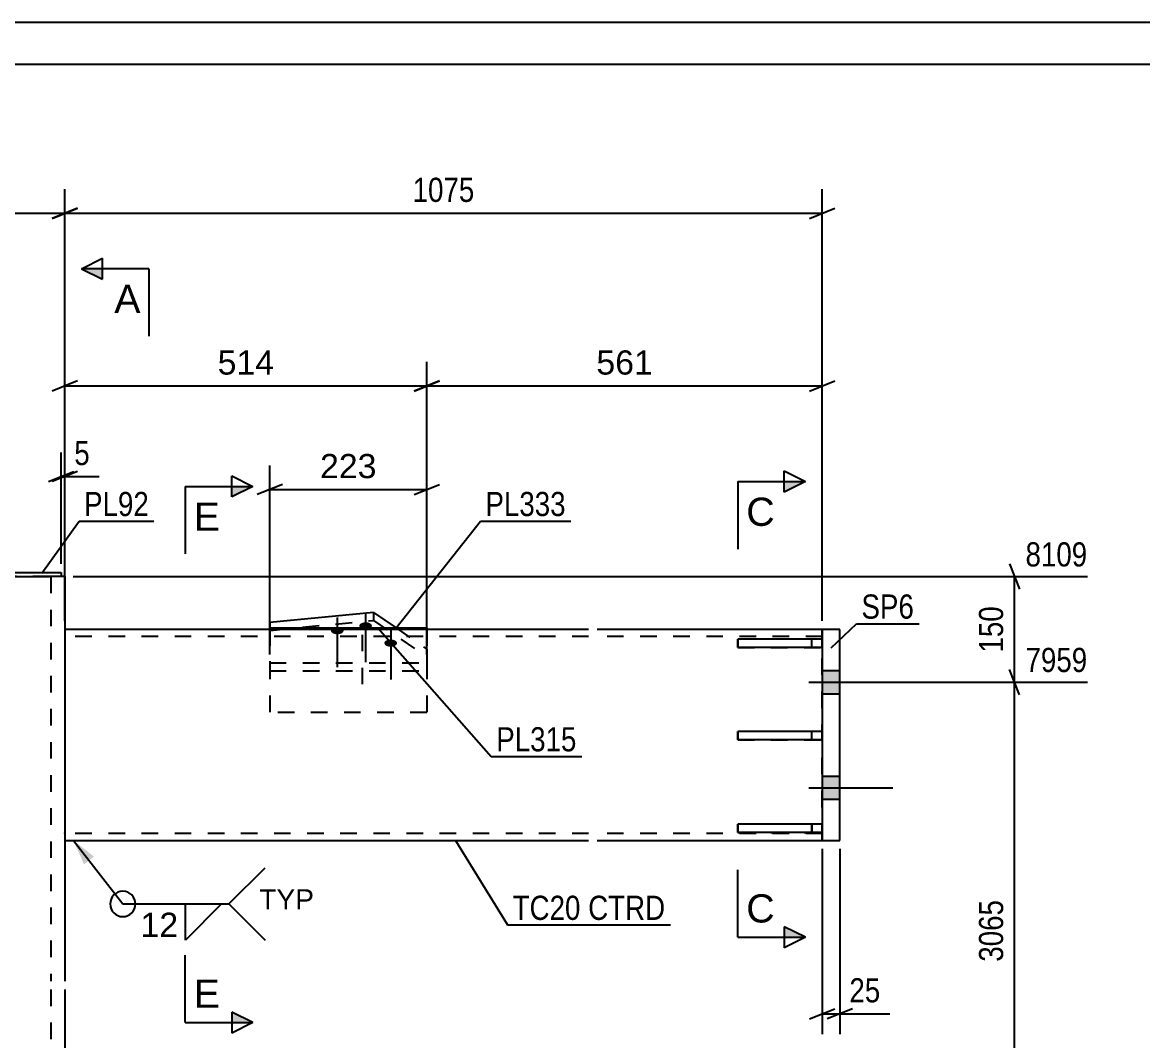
# Model space of a CAD drawing. Header units: millimetres. Extents: x -162 to 432, y -197 to 223.
# Drawn here: x 15.8 to 148.4, y 102.5 to 223.1 of the extents above; entities that cross this region are included whole.
import ezdxf

# ---------------------------------------------------------------- set-up
doc = ezdxf.new("R2010")
doc.units = ezdxf.units.MM
doc.linetypes.add('DXK_LINE_DOT2', pattern=[3.9198, 1.9599, -1.9599])
doc.linetypes.add('DXK_LINE_DOT3', pattern=[5.9187, 2.979, -0.9799, 0.9799, -0.9799])
doc.styles.add('Arial', font='ARIAL.TTF', dxfattribs={"height": 0.2})
doc.styles.add('Arial Narrow', font='ARIALN.TTF', dxfattribs={"height": 0.2})

# ---------------------------------------------------------------- blocks, each defined once
blk = doc.blocks.new('Unknown-284927994-1134')
at = {"color": 5, "linetype": 'Continuous'}
for p, q in [((432.12, 223.11), (-161.88, 223.11)), ((427.12, 218.11), (-156.88, 218.11))]:
    blk.add_line(p, q, dxfattribs=at)
blk = doc.blocks.new('Part-284927994-1838 - 1824')
at = {"linetype": 'Continuous'}
blk.add_hatch(color=2, dxfattribs=at).paths.add_polyline_path([(0, 29.23), (-0.8, 30.63), (0.8, 30.63)])
at = {"color": 7, "linetype": 'DXK_LINE_DOT3'}
for p, q in [((0, 109.56), (0, 167.47)), ((0, 30.17), (0, 108.56)), ((0, -10), (0, 29.17))]:
    blk.add_line(p, q, dxfattribs=at)
at = {"color": 2, "linetype": 'Continuous'}
for p, q in [((-20.83, 157.47), (-20.83, 109.56)), ((-20.83, 157.47), (-20.42, 157.47)), ((-19.02, 157.47), (19.02, 157.47)), ((20.83, 157.47), (20.42, 157.47)), ((20.83, 157.47), (20.83, 109.56)), ((-20.83, 108.56), (-20.83, 30.17)), ((20.83, 108.56), (20.83, 30.17)), ((0, 29.23), (-0.8, 30.63)), ((-0.8, 30.63), (0.8, 30.63)), ((0.8, 30.63), (0, 29.23)), ((-20.83, 29.17), (-20.83, 12.5)), ((20.83, 29.17), (20.83, 12.5))]:
    blk.add_line(p, q, dxfattribs=at)
at = {"color": 7, "linetype": 'DXK_LINE_DOT2'}
for p, q in [((-19.04, 157.47), (-20.42, 157.47)), ((-19.02, 157.47), (-19.86, 157.47)), ((-19.17, 157.47), (-19.17, 109.56)), ((-19.04, 157.47), (-19.02, 157.47)), ((20.42, 157.47), (18.68, 157.47)), ((19.17, 157.47), (19.17, 109.56)), ((-19.17, 108.56), (-19.17, 30.17)), ((19.17, 108.56), (19.17, 30.17)), ((-19.17, 29.17), (-19.17, 0)), ((19.17, 29.17), (19.17, 0)), ((-20.83, 12.5), (-20.83, 0)), ((20.83, 12.5), (20.83, 0)), ((-20.83, 0), (20.83, 0))]:
    blk.add_line(p, q, dxfattribs=at)
at = {"color": 2, "linetype": 'Continuous'}
blk.add_circle((0, 30.13), 1, dxfattribs=at)
blk = doc.blocks.new('Bolt-284927994-1840 - 1824')
at = {"linetype": 'Continuous'}
for points in [[(110.5, 146.35), (110.5, 143.6), (112.59, 143.6), (112.59, 146.35)], [(110.5, 146.35), (110.5, 143.6), (112.59, 143.6), (112.59, 146.35)], [(110.5, 133.85), (110.5, 131.1), (112.59, 131.1), (112.59, 133.85)], [(110.5, 133.85), (110.5, 131.1), (112.59, 131.1), (112.59, 133.85)]]:
    blk.add_hatch(color=1, dxfattribs=at).paths.add_polyline_path(points)
at = {"color": 1, "linetype": 'Continuous'}
for p, q in [((110.5, 146.35), (112.59, 146.35)), ((110.5, 146.35), (112.59, 146.35)), ((108.92, 144.97), (118.84, 144.97)), ((108.92, 144.97), (118.84, 144.97)), ((110.5, 143.6), (112.59, 143.6)), ((110.5, 143.6), (112.59, 143.6)), ((110.5, 133.85), (112.59, 133.85)), ((110.5, 133.85), (112.59, 133.85)), ((108.92, 132.47), (118.84, 132.47)), ((108.92, 132.47), (118.84, 132.47)), ((110.5, 131.1), (112.59, 131.1)), ((110.5, 131.1), (112.59, 131.1))]:
    blk.add_line(p, q, dxfattribs=at)
blk = doc.blocks.new('Part-284927994-1989 - 1824')
at = {"color": 2, "linetype": 'Continuous'}
for p, q in [((82.84, 151.22), (20.84, 151.22)), ((20.84, 151.22), (20.84, 126.22)), ((110.5, 151.22), (83.84, 151.22)), ((20.84, 126.22), (82.84, 126.22)), ((83.84, 126.22), (110.5, 126.22))]:
    blk.add_line(p, q, dxfattribs=at)
at = {"color": 7, "linetype": 'DXK_LINE_DOT2'}
for p, q in [((110.5, 126.22), (110.5, 151.22)), ((82.84, 150.39), (20.84, 150.39)), ((110.5, 150.39), (83.84, 150.39)), ((20.84, 127.06), (20.84, 127.12)), ((82.84, 127.06), (20.84, 127.06)), ((110.5, 127.06), (83.84, 127.06))]:
    blk.add_line(p, q, dxfattribs=at)
blk = doc.blocks.new('Part-284927994-1927 - 1824')
at = {"color": 2, "linetype": 'Continuous'}
for p, q in [((110.5, 151.22), (110.5, 150.07)), ((112.59, 151.22), (110.5, 151.22)), ((112.59, 126.22), (112.59, 151.22)), ((110.5, 149.07), (110.5, 139.12)), ((110.5, 138.12), (110.5, 128.16)), ((110.5, 127.16), (110.5, 126.22)), ((110.5, 126.22), (112.59, 126.22))]:
    blk.add_line(p, q, dxfattribs=at)
at = {"color": 7, "linetype": 'DXK_LINE_DOT2'}
for p, q in [((110.5, 150.07), (110.5, 149.07)), ((110.5, 139.12), (110.5, 138.12)), ((110.5, 128.16), (110.5, 127.16))]:
    blk.add_line(p, q, dxfattribs=at)
blk = doc.blocks.new('Part-284927994-1882 - 1824')
at = {"color": 2, "linetype": 'Continuous'}
for p, q in [((-20.42, 157.97), (20.42, 157.97)), ((-20.42, 157.97), (-20.42, 157.47)), ((20.42, 157.97), (20.42, 157.47)), ((-20.42, 157.47), (-19.02, 157.47)), ((20.42, 157.47), (19.02, 157.47))]:
    blk.add_line(p, q, dxfattribs=at)
at = {"color": 7, "linetype": 'DXK_LINE_DOT2'}
blk.add_line((19.02, 157.47), (-19.02, 157.47), dxfattribs=at)
blk = doc.blocks.new('Part-284927994-2032 - 1824')
at = {"color": 2, "linetype": 'Continuous'}
for p, q in [((45.09, 151.39), (45.09, 151.22)), ((45.09, 151.39), (63.69, 151.39)), ((63.69, 151.39), (63.69, 151.22))]:
    blk.add_line(p, q, dxfattribs=at)
at = {"color": 7, "linetype": 'DXK_LINE_DOT2'}
for p, q in [((45.09, 151.22), (45.09, 141.39)), ((63.69, 151.22), (63.69, 141.39)), ((63.69, 141.39), (45.09, 141.39))]:
    blk.add_line(p, q, dxfattribs=at)
blk = doc.blocks.new('Bolt-284927994-2033 - 1824')
at = {"linetype": 'Continuous'}
for points in [[(53.09, 150.64), (52.93, 150.65), (52.78, 150.68), (52.65, 150.72), (52.53, 150.78), (52.44, 150.85), (52.38, 150.94), (52.34, 151.02), (52.34, 151.11), (52.38, 151.2), (52.44, 151.28), (52.53, 151.35), (52.65, 151.41), (52.78, 151.45), (52.93, 151.48), (53.09, 151.49), (53.24, 151.48), (53.39, 151.45), (53.53, 151.41), (53.65, 151.35), (53.74, 151.28), (53.8, 151.2), (53.83, 151.11), (53.83, 151.02), (53.8, 150.94), (53.74, 150.85), (53.65, 150.78), (53.53, 150.72), (53.39, 150.68), (53.24, 150.65)], [(56.45, 151.22), (56.29, 151.23), (56.14, 151.25), (56.01, 151.3), (55.89, 151.36), (55.8, 151.43), (55.73, 151.51), (55.7, 151.59), (55.7, 151.68), (55.73, 151.77), (55.8, 151.85), (55.89, 151.92), (56.01, 151.98), (56.14, 152.02), (56.29, 152.05), (56.45, 152.06), (56.6, 152.05), (56.75, 152.02), (56.89, 151.98), (57, 151.92), (57.1, 151.85), (57.16, 151.77), (57.19, 151.68), (57.19, 151.59), (57.16, 151.51), (57.1, 151.43), (57, 151.36), (56.89, 151.3), (56.75, 151.25), (56.6, 151.23)], [(59.41, 149.16), (59.26, 149.17), (59.11, 149.2), (58.97, 149.24), (58.85, 149.3), (58.76, 149.38), (58.7, 149.46), (58.67, 149.55), (58.67, 149.64), (58.7, 149.73), (58.76, 149.81), (58.85, 149.88), (58.97, 149.94), (59.11, 149.99), (59.26, 150.02), (59.41, 150.03), (59.57, 150.02), (59.72, 149.99), (59.85, 149.94), (59.97, 149.88), (60.06, 149.81), (60.12, 149.73), (60.16, 149.64), (60.16, 149.55), (60.12, 149.46), (60.06, 149.38), (59.97, 149.3), (59.85, 149.24), (59.72, 149.2), (59.57, 149.17)]]:
    blk.add_hatch(color=1, dxfattribs=at).paths.add_polyline_path(points)
at = {"color": 1, "linetype": 'Continuous'}
for p, q in [((53.09, 152.63), (53.09, 146.76)), ((56.45, 153.2), (56.45, 147.33)), ((59.41, 151.16), (59.41, 145.29))]:
    blk.add_line(p, q, dxfattribs=at)
at = {"color": 1, "linetype": 'DXK_LINE_DOT2'}
blk.add_line((56.05, 150.59), (56.05, 144.72), dxfattribs=at)
blk = doc.blocks.new('Part-284927994-2034 - 1824')
at = {"color": 7, "linetype": 'DXK_LINE_DOT2'}
for p, q in [((110.5, 139.12), (100.5, 139.12)), ((100.5, 139.12), (100.5, 138.12)), ((100.5, 138.12), (110.5, 138.12)), ((109.25, 138.12), (109.25, 139.12)), ((110.5, 138.12), (110.5, 139.12))]:
    blk.add_line(p, q, dxfattribs=at)
blk = doc.blocks.new('Part-284927994-2035 - 1824')
at = {"color": 7, "linetype": 'DXK_LINE_DOT2'}
for p, q in [((110.5, 150.07), (100.5, 150.07)), ((100.5, 150.07), (100.5, 149.07)), ((109.25, 149.07), (109.25, 150.07)), ((110.5, 149.07), (110.5, 150.07)), ((100.5, 149.07), (110.5, 149.07))]:
    blk.add_line(p, q, dxfattribs=at)
blk = doc.blocks.new('Part-284927994-2036 - 1824')
at = {"color": 7, "linetype": 'DXK_LINE_DOT2'}
for p, q in [((110.5, 128.16), (100.5, 128.16)), ((100.5, 128.16), (100.5, 127.16)), ((109.25, 128.16), (109.25, 127.16)), ((110.5, 127.16), (110.5, 128.16)), ((100.5, 127.16), (110.5, 127.16))]:
    blk.add_line(p, q, dxfattribs=at)
blk = doc.blocks.new('Part-284927994-2037 - 1824')
at = {"color": 2, "linetype": 'Continuous'}
for p, q in [((110.5, 139.12), (100.5, 139.12)), ((100.5, 138.12), (100.5, 139.12)), ((110.5, 138.12), (100.5, 138.12)), ((110.5, 139.12), (110.5, 138.12))]:
    blk.add_line(p, q, dxfattribs=at)
at = {"color": 7, "linetype": 'DXK_LINE_DOT2'}
blk.add_line((109.25, 138.12), (109.25, 139.12), dxfattribs=at)
blk = doc.blocks.new('Part-284927994-2038 - 1824')
at = {"color": 2, "linetype": 'Continuous'}
for p, q in [((110.5, 150.07), (100.5, 150.07)), ((100.5, 149.07), (100.5, 150.07)), ((110.5, 150.07), (110.5, 149.07)), ((110.5, 149.07), (100.5, 149.07))]:
    blk.add_line(p, q, dxfattribs=at)
at = {"color": 7, "linetype": 'DXK_LINE_DOT2'}
blk.add_line((109.25, 149.07), (109.25, 150.07), dxfattribs=at)
blk = doc.blocks.new('Part-284927994-2039 - 1824')
at = {"color": 2, "linetype": 'Continuous'}
for p, q in [((110.5, 128.16), (100.5, 128.16)), ((100.5, 127.16), (100.5, 128.16)), ((110.5, 128.16), (110.5, 127.16)), ((110.5, 127.16), (100.5, 127.16))]:
    blk.add_line(p, q, dxfattribs=at)
at = {"color": 7, "linetype": 'DXK_LINE_DOT2'}
blk.add_line((109.25, 127.16), (109.25, 128.16), dxfattribs=at)
blk = doc.blocks.new('Part-284927994-2056 - 1824')
at = {"color": 2, "linetype": 'Continuous'}
for p, q in [((57.39, 153.23), (45.09, 152.03)), ((57.39, 153.23), (60.07, 151.39)), ((45.09, 152.03), (45.09, 151.39))]:
    blk.add_line(p, q, dxfattribs=at)
at = {"color": 7, "linetype": 'DXK_LINE_DOT2'}
for p, q in [((57.39, 153.23), (57.39, 152.29)), ((45.09, 151.09), (57.39, 152.29)), ((45.09, 151.39), (45.09, 146.31)), ((57.39, 152.29), (63.69, 147.95)), ((60.07, 151.39), (63.69, 148.89)), ((63.69, 148.89), (63.69, 146.31)), ((45.09, 147.25), (63.69, 147.25)), ((45.09, 146.31), (63.69, 146.31))]:
    blk.add_line(p, q, dxfattribs=at)
blk = doc.blocks.new('StraightDimension-284927994-9706 - 1824')
at = {"color": 7, "linetype": 'Continuous'}
for p, q in [((20.84, 152.22), (20.84, 182.9)), ((63.69, 150.86), (63.69, 182.9)), ((22.34, 180.65), (19.34, 179.45)), ((62.19, 179.45), (65.19, 180.65)), ((20.84, 180.05), (63.69, 180.05))]:
    blk.add_line(p, q, dxfattribs=at)
at = {"color": 0}
blk.add_wipeout([(46.2, 180.8), (46.2, 185), (38.33, 185), (38.33, 180.8)], dxfattribs=at)
at = {"color": 3, "style": 'Arial'}
blk.add_text('514', height=2.865, dxfattribs=at).set_placement((38.93, 181.4))
blk = doc.blocks.new('StraightDimension-284927994-9705 - 1824')
at = {"color": 7, "linetype": 'Continuous'}
for p, q in [((63.69, 150.86), (63.69, 182.9)), ((110.5, 152.22), (110.5, 182.9)), ((65.19, 180.65), (62.19, 179.45)), ((109, 179.45), (112, 180.65)), ((63.69, 180.05), (110.5, 180.05))]:
    blk.add_line(p, q, dxfattribs=at)
at = {"color": 0}
blk.add_wipeout([(91.03, 180.8), (91.03, 185), (83.16, 185), (83.16, 180.8)], dxfattribs=at)
at = {"color": 3, "style": 'Arial'}
blk.add_text('561', height=2.865, dxfattribs=at).set_placement((83.76, 181.4))
blk = doc.blocks.new('StraightDimension-284927994-2060 - 1824')
at = {"color": 7, "linetype": 'Continuous'}
for p, q in [((110.5, 125.22), (110.5, 103.29)), ((112.59, 125.22), (112.59, 103.29)), ((109, 105.09), (112, 106.29)), ((114.09, 106.29), (111.09, 105.09)), ((110.5, 105.69), (112.59, 105.69)), ((112.59, 105.69), (118.49, 105.69)), ((112.59, 105.69), (118.49, 105.69))]:
    blk.add_line(p, q, dxfattribs=at)
at = {"color": 0}
blk.add_wipeout([(117.97, 106.44), (117.97, 110.64), (113.11, 110.64), (113.11, 106.44)], dxfattribs=at)
at = {"color": 3, "style": 'Arial Narrow'}
blk.add_text('25', height=2.863, dxfattribs=at).set_placement((113.71, 107.04))
blk = doc.blocks.new('StraightDimension-284927994-2199 - 1824')
at = {"color": 7, "linetype": 'Continuous'}
for p, q in [((20.42, 158.97), (20.42, 172.18)), ((20.83, 158.47), (20.83, 172.18)), ((18.92, 168.73), (21.92, 169.93)), ((22.33, 169.93), (19.33, 168.73)), ((20.42, 169.33), (20.83, 169.33)), ((20.83, 169.33), (24.91, 169.33)), ((20.83, 169.33), (24.91, 169.33))]:
    blk.add_line(p, q, dxfattribs=at)
at = {"color": 0}
blk.add_wipeout([(24.39, 170.08), (24.39, 174.28), (21.36, 174.28), (21.36, 170.08)], dxfattribs=at)
at = {"color": 3, "style": 'Arial Narrow'}
blk.add_text('5', height=2.86, dxfattribs=at).set_placement((21.96, 170.68))
blk = doc.blocks.new('StraightDimension-284927994-2383 - 1824')
at = {"color": 7, "linetype": 'Continuous'}
for p, q in [((132.66, 158.97), (133.86, 155.97)), ((21.83, 157.47), (141.88, 157.47)), ((133.26, 144.97), (133.26, 157.47)), ((133.86, 143.47), (132.66, 146.47)), ((113.59, 144.97), (141.88, 144.97))]:
    blk.add_line(p, q, dxfattribs=at)
at = {"color": 0}
blk.add_wipeout([(132.51, 154.56), (128.31, 154.56), (128.31, 147.88), (132.51, 147.88)], dxfattribs=at)
at = {"color": 3, "style": 'Arial Narrow'}
blk.add_text('150', height=2.863, rotation=90.0002, dxfattribs=at).set_placement((131.91, 148.48))
at = {"color": 0, "linetype": 'Continuous'}
blk.add_wipeout([(142.48, 158.07), (142.48, 162.27), (133.96, 162.27), (133.96, 158.07)], dxfattribs=at)
at = {"color": 3, "linetype": 'Continuous', "style": 'Arial Narrow'}
blk.add_text('8109', height=2.863, dxfattribs=at).set_placement((134.56, 158.67))
blk = doc.blocks.new('StraightDimension-284927994-2392 - 1824')
at = {"color": 7, "linetype": 'Continuous'}
for p, q in [((133.86, 143.47), (132.66, 146.47)), ((113.59, 144.97), (141.88, 144.97)), ((133.26, 86.06), (133.26, 144.97)), ((132.66, 87.56), (133.86, 84.56)), ((66.83, 86.06), (141.88, 86.06))]:
    blk.add_line(p, q, dxfattribs=at)
at = {"color": 0}
blk.add_wipeout([(132.51, 119.77), (128.31, 119.77), (128.31, 111.26), (132.51, 111.26)], dxfattribs=at)
at = {"color": 3, "style": 'Arial Narrow'}
blk.add_text('3065', height=2.863, rotation=90.0002, dxfattribs=at).set_placement((131.91, 111.86))
at = {"color": 0, "linetype": 'Continuous'}
blk.add_wipeout([(142.48, 145.57), (142.48, 149.77), (133.96, 149.77), (133.96, 145.57)], dxfattribs=at)
at = {"color": 3, "linetype": 'Continuous', "style": 'Arial Narrow'}
blk.add_text('7959', height=2.863, dxfattribs=at).set_placement((134.56, 146.17))
blk = doc.blocks.new('StraightDimension-284927994-9453 - 1824')
at = {"color": 7, "linetype": 'Continuous'}
for p, q in [((20.84, 152.22), (20.84, 203.35)), ((110.5, 152.22), (110.5, 203.35)), ((22.34, 201.1), (19.34, 199.9)), ((20.84, 200.5), (110.5, 200.5)), ((109, 199.9), (112, 201.1))]:
    blk.add_line(p, q, dxfattribs=at)
at = {"color": 0}
blk.add_wipeout([(69.93, 201.25), (69.93, 205.45), (61.41, 205.45), (61.41, 201.25)], dxfattribs=at)
at = {"color": 3, "style": 'Arial Narrow'}
blk.add_text('1075', height=2.863, dxfattribs=at).set_placement((62.01, 201.85))
blk = doc.blocks.new('StraightDimension-284927994-9454 - 1824')
at = {"color": 7, "linetype": 'Continuous'}
for p, q in [((-20.83, 152.22), (-20.83, 203.35)), ((20.84, 152.22), (20.84, 203.35)), ((-19.33, 201.1), (-22.33, 199.9)), ((-20.83, 200.5), (20.84, 200.5)), ((19.34, 199.9), (22.34, 201.1))]:
    blk.add_line(p, q, dxfattribs=at)
at = {"color": 0}
blk.add_wipeout([(3.35, 201.25), (3.35, 205.45), (-3.34, 205.45), (-3.34, 201.25)], dxfattribs=at)
at = {"color": 3, "style": 'Arial Narrow'}
blk.add_text('500', height=2.863, dxfattribs=at).set_placement((-2.74, 201.85))
blk = doc.blocks.new('StraightDimension-284927994-9733 - 1824')
at = {"color": 7, "linetype": 'Continuous'}
for p, q in [((45.09, 148.25), (45.09, 170.63)), ((63.69, 148.25), (63.69, 170.63)), ((46.59, 168.38), (43.59, 167.18)), ((45.09, 167.78), (63.69, 167.78)), ((62.19, 167.18), (65.19, 168.38))]:
    blk.add_line(p, q, dxfattribs=at)
at = {"color": 0}
blk.add_wipeout([(58.32, 168.53), (58.32, 172.73), (50.45, 172.73), (50.45, 168.53)], dxfattribs=at)
at = {"color": 3, "style": 'Arial'}
blk.add_text('223', height=2.865, dxfattribs=at).set_placement((51.05, 169.13))
blk = doc.blocks.new('Mark-284927994-1985 - 1824')
at = {"color": 0}
for points in [[(81.89, 116.81), (81.89, 119.81), (73.85, 119.81), (73.85, 116.81)], [(91.92, 116.81), (91.92, 119.81), (82.79, 119.81), (82.79, 116.81)]]:
    blk.add_wipeout(points, dxfattribs=at)
for points in [[(81.89, 116.81), (81.89, 119.81), (73.85, 119.81), (73.85, 116.81)], [(91.92, 116.81), (91.92, 119.81), (82.79, 119.81), (82.79, 116.81)]]:
    blk.add_wipeout(points, dxfattribs=at)
at = {"color": 30, "linetype": 'Continuous'}
for p, q in [((67.07, 126.22), (73.25, 116.21)), ((73.25, 116.21), (92.52, 116.21))]:
    blk.add_line(p, q, dxfattribs=at)
at = {"color": 3, "style": 'Arial Narrow'}
for s, p in [('TC20', (73.85, 116.81)), ('CTRD', (82.79, 116.81))]:
    blk.add_text(s, height=2.863, dxfattribs=at).set_placement(p)
blk = doc.blocks.new('Mark-284927994-1923 - 1824')
at = {"color": 0}
blk.add_wipeout([(121.35, 152.49), (121.35, 155.49), (115.14, 155.49), (115.14, 152.49)], dxfattribs=at)
blk.add_wipeout([(121.35, 152.49), (121.35, 155.49), (115.14, 155.49), (115.14, 152.49)], dxfattribs=at)
at = {"color": 30, "linetype": 'Continuous'}
for p, q in [((111.57, 149.04), (114.54, 151.89)), ((114.54, 151.89), (121.95, 151.89))]:
    blk.add_line(p, q, dxfattribs=at)
at = {"color": 3, "style": 'Arial Narrow'}
blk.add_text('SP6', height=2.863, dxfattribs=at).set_placement((115.14, 152.49))
blk = doc.blocks.new('Mark-284927994-1878 - 1824')
at = {"color": 0}
blk.add_wipeout([(30.79, 164.64), (30.79, 167.64), (23.12, 167.64), (23.12, 164.64)], dxfattribs=at)
blk.add_wipeout([(30.79, 164.64), (30.79, 167.64), (23.12, 167.64), (23.12, 164.64)], dxfattribs=at)
at = {"color": 30, "linetype": 'Continuous'}
for p, q in [((18.11, 157.87), (22.52, 164.04)), ((22.52, 164.04), (31.39, 164.04))]:
    blk.add_line(p, q, dxfattribs=at)
at = {"color": 3, "style": 'Arial Narrow'}
blk.add_text('PL92', height=2.863, dxfattribs=at).set_placement((23.12, 164.64))
blk = doc.blocks.new('SectionMark-284927994-11035 - 1824')
at = {"linetype": 'Continuous'}
for points in [[(40.59, 166.9), (40.59, 168.15), (43.09, 168.15)], [(40.59, 104.65), (40.59, 105.9), (43.09, 104.65)]]:
    blk.add_hatch(color=6, dxfattribs=at).paths.add_polyline_path(points)
at = {"color": 6, "linetype": 'Continuous'}
for p, q in [((40.59, 166.9), (40.59, 169.4)), ((40.59, 169.4), (43.09, 168.15)), ((35.09, 168.15), (35.09, 160.15)), ((35.09, 168.15), (43.09, 168.15)), ((43.09, 168.15), (40.59, 166.9)), ((35.09, 104.65), (35.09, 112.65)), ((43.09, 104.65), (40.59, 105.9)), ((40.59, 105.9), (40.59, 103.4)), ((35.09, 104.65), (43.09, 104.65)), ((43.09, 104.65), (40.59, 103.4))]:
    blk.add_line(p, q, dxfattribs=at)
at = {"color": 0, "linetype": 'Continuous'}
for points in [[(39.2, 162.9), (39.2, 166.4), (36.09, 166.4), (36.09, 162.9)], [(39.2, 106.4), (39.2, 109.9), (36.09, 109.9), (36.09, 106.4)]]:
    blk.add_wipeout(points, dxfattribs=at)
at = {"color": 3, "linetype": 'Continuous', "style": 'Arial'}
for p in [(36.09, 162.9), (36.09, 106.4)]:
    blk.add_text('E', height=3.34, dxfattribs=at).set_placement(p)
blk = doc.blocks.new('SectionMark-284927994-2440 - 1824')
at = {"linetype": 'Continuous'}
for points in [[(25.3, 193.94), (25.3, 192.69), (22.8, 193.94)], [(25.16, -24.55), (25.16, -25.8), (22.66, -25.8)]]:
    blk.add_hatch(color=6, dxfattribs=at).paths.add_polyline_path(points)
at = {"color": 6, "linetype": 'Continuous'}
for p, q in [((22.8, 193.94), (25.3, 195.19)), ((25.3, 192.69), (25.3, 195.19)), ((30.8, 193.94), (22.8, 193.94)), ((22.8, 193.94), (25.3, 192.69)), ((30.8, 193.94), (30.8, 185.94)), ((30.66, -25.8), (30.66, -17.8)), ((22.66, -25.8), (25.16, -24.55)), ((25.16, -24.55), (25.16, -27.05)), ((30.66, -25.8), (22.66, -25.8)), ((25.16, -27.05), (22.66, -25.8))]:
    blk.add_line(p, q, dxfattribs=at)
at = {"color": 0, "linetype": 'Continuous'}
for points in [[(29.8, 188.69), (29.8, 192.19), (26.69, 192.19), (26.69, 188.69)], [(29.66, -24.05), (29.66, -20.55), (26.55, -20.55), (26.55, -24.05)]]:
    blk.add_wipeout(points, dxfattribs=at)
at = {"color": 3, "linetype": 'Continuous', "style": 'Arial'}
for p in [(26.69, 188.69), (26.55, -24.05)]:
    blk.add_text('A', height=3.34, rotation=-0.0115, dxfattribs=at).set_placement(p)
blk = doc.blocks.new('SectionMark-284927994-2444 - 1824')
at = {"linetype": 'Continuous'}
for points in [[(106, 167.48), (106, 168.73), (108.5, 168.73)], [(106, 114.75), (106, 116), (108.5, 114.75)]]:
    blk.add_hatch(color=6, dxfattribs=at).paths.add_polyline_path(points)
at = {"color": 6, "linetype": 'Continuous'}
for p, q in [((106, 167.48), (106, 169.98)), ((106, 169.98), (108.5, 168.73)), ((100.5, 168.73), (100.5, 160.73)), ((100.5, 168.73), (108.5, 168.73)), ((108.5, 168.73), (106, 167.48)), ((100.5, 114.75), (100.5, 122.75)), ((108.5, 114.75), (106, 116)), ((106, 116), (106, 113.5)), ((100.5, 114.75), (108.5, 114.75)), ((108.5, 114.75), (106, 113.5))]:
    blk.add_line(p, q, dxfattribs=at)
at = {"color": 0, "linetype": 'Continuous'}
for points in [[(104.87, 163.48), (104.87, 166.98), (101.5, 166.98), (101.5, 163.48)], [(104.87, 116.5), (104.87, 120), (101.5, 120), (101.5, 116.5)]]:
    blk.add_wipeout(points, dxfattribs=at)
at = {"color": 3, "linetype": 'Continuous', "style": 'Arial'}
for p in [(101.5, 163.48), (101.5, 116.5)]:
    blk.add_text('C', height=3.34, dxfattribs=at).set_placement(p)
blk = doc.blocks.new('WeldMark-284927994-2452 - 1824')
at = {"linetype": 'Continuous'}
blk.add_hatch(color=30, dxfattribs=at).paths.add_polyline_path([(23.11, 123.39), (21.86, 126.22), (24.29, 124.31)])
at = {"color": 30, "linetype": 'Continuous'}
for p, q in [((21.86, 126.22), (27.7, 118.7)), ((27.7, 118.7), (40.25, 118.7))]:
    blk.add_line(p, q, dxfattribs=at)
at = {"color": 3, "linetype": 'Continuous'}
for p, q in [((40.25, 118.7), (44.54, 122.98)), ((35.11, 118.7), (39.39, 118.7)), ((40.25, 118.7), (44.54, 114.41))]:
    blk.add_line(p, q, dxfattribs=at)
blk.add_arc((27.7, 118.7), 1.5, 90, 270, dxfattribs=at)
at = {"color": 0}
blk.add_wipeout([(34.45, 114.6), (34.45, 118), (29.6, 118), (29.6, 114.6)], dxfattribs=at)
at = {"color": 3, "linetype": 'Continuous'}
for p, q in [((39.39, 118.7), (35.11, 114.41)), ((35.11, 114.41), (35.11, 118.7))]:
    blk.add_line(p, q, dxfattribs=at)
blk.add_arc((27.7, 118.7), 1.5, 270, 90, dxfattribs=at)
at = {"color": 3, "style": 'Arial'}
blk.add_text('12', height=2.865, dxfattribs=at).set_placement((29.8, 114.8))
at = {"color": 0, "linetype": 'Continuous'}
blk.add_wipeout([(50.33, 118.05), (50.33, 120.55), (43.85, 120.55), (43.85, 118.05)], dxfattribs=at)
blk.add_wipeout([(50.33, 118.05), (50.33, 120.55), (43.85, 120.55), (43.85, 118.05)], dxfattribs=at)
at = {"color": 3, "linetype": 'Continuous', "style": 'Arial'}
blk.add_text('TYP', height=2.388, dxfattribs=at).set_placement((43.85, 118.05))
blk = doc.blocks.new('Mark-284927994-9760 - 1824')
at = {"color": 0}
blk.add_wipeout([(81.42, 136.77), (81.42, 139.77), (71.91, 139.77), (71.91, 136.77)], dxfattribs=at)
blk.add_wipeout([(81.42, 136.77), (81.42, 139.77), (71.91, 139.77), (71.91, 136.77)], dxfattribs=at)
at = {"color": 30, "linetype": 'Continuous'}
for p, q in [((57.91, 151.39), (71.31, 136.17)), ((71.31, 136.17), (82.02, 136.17))]:
    blk.add_line(p, q, dxfattribs=at)
at = {"color": 3, "style": 'Arial Narrow'}
blk.add_text('PL315', height=2.863, dxfattribs=at).set_placement((71.91, 136.77))
blk = doc.blocks.new('Mark-284927994-9763 - 1824')
at = {"color": 0}
blk.add_wipeout([(80.13, 164.64), (80.13, 167.64), (70.63, 167.64), (70.63, 164.64)], dxfattribs=at)
blk.add_wipeout([(80.13, 164.64), (80.13, 167.64), (70.63, 167.64), (70.63, 164.64)], dxfattribs=at)
at = {"color": 30, "linetype": 'Continuous'}
for p, q in [((60.07, 151.39), (70.03, 164.04)), ((70.03, 164.04), (80.73, 164.04))]:
    blk.add_line(p, q, dxfattribs=at)
at = {"color": 3, "style": 'Arial Narrow'}
blk.add_text('PL333', height=2.863, dxfattribs=at).set_placement((70.63, 164.64))

msp = doc.modelspace()

# ---------------------------------------------------------------- block references
for name in ['Unknown-284927994-1134', 'Part-284927994-1838 - 1824', 'Part-284927994-1882 - 1824', 'Part-284927994-2056 - 1824', 'Bolt-284927994-2033 - 1824', 'Part-284927994-1989 - 1824', 'Part-284927994-2032 - 1824', 'Part-284927994-1927 - 1824', 'Part-284927994-2035 - 1824', 'Part-284927994-2038 - 1824', 'Bolt-284927994-1840 - 1824', 'Part-284927994-2034 - 1824', 'Part-284927994-2037 - 1824', 'Part-284927994-2036 - 1824', 'Part-284927994-2039 - 1824']:
    msp.add_blockref(name, (0, 0))

# ---------------------------------------------------------------- next in the draw order: block references
for name in ['StraightDimension-284927994-9706 - 1824', 'StraightDimension-284927994-2060 - 1824']:
    msp.add_blockref(name, (0, 0))

# ---------------------------------------------------------------- next in the draw order: block references
for name in ['StraightDimension-284927994-9705 - 1824', 'StraightDimension-284927994-2199 - 1824']:
    msp.add_blockref(name, (0, 0))

# ---------------------------------------------------------------- next in the draw order: block references
msp.add_blockref('StraightDimension-284927994-2383 - 1824', (0, 0))

# ---------------------------------------------------------------- next in the draw order: block references
for name in ['StraightDimension-284927994-9453 - 1824', 'StraightDimension-284927994-2392 - 1824']:
    msp.add_blockref(name, (0, 0))

# ---------------------------------------------------------------- next in the draw order: block references
for name in ['StraightDimension-284927994-9454 - 1824', 'StraightDimension-284927994-9733 - 1824', 'SectionMark-284927994-2444 - 1824', 'Mark-284927994-1923 - 1824', 'Mark-284927994-1985 - 1824']:
    msp.add_blockref(name, (0, 0))

# ---------------------------------------------------------------- next in the draw order: block references
for name in ['SectionMark-284927994-11035 - 1824', 'Mark-284927994-1878 - 1824', 'Mark-284927994-9760 - 1824']:
    msp.add_blockref(name, (0, 0))

# ---------------------------------------------------------------- next in the draw order: block references
for name in ['SectionMark-284927994-2440 - 1824', 'Mark-284927994-9763 - 1824']:
    msp.add_blockref(name, (0, 0))

# ---------------------------------------------------------------- next in the draw order: block references
msp.add_blockref('WeldMark-284927994-2452 - 1824', (0, 0))

doc.saveas('drawing.dxf')
